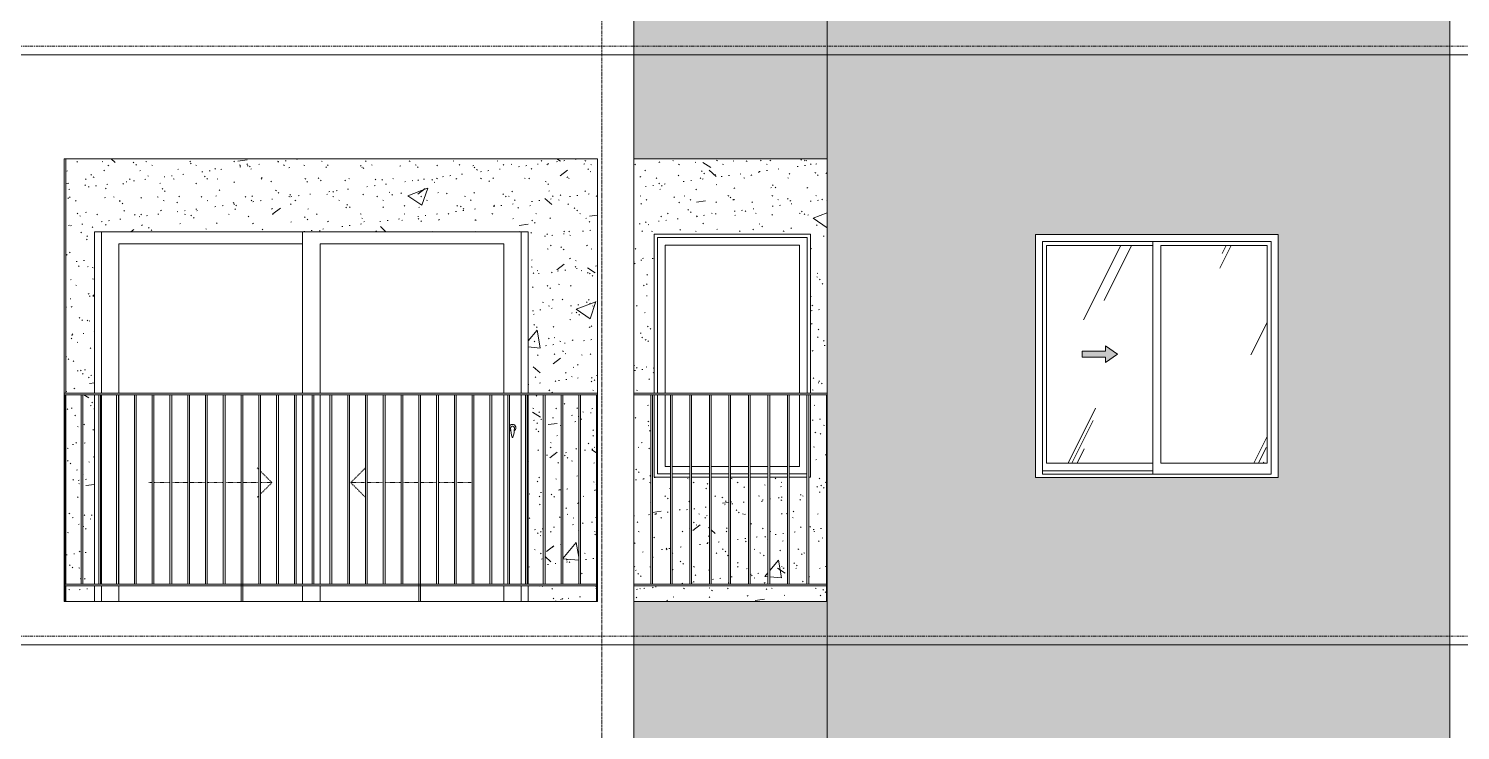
# Model space of a CAD drawing. Header units: millimetres. Extents: x -134153 to 99383, y -5233 to 35400.
# Drawn here: x -103258 to -95003, y 18657 to 22700 of the extents above; entities that cross this region are included whole.
import ezdxf

# ---------------------------------------------------------------- set-up
doc = ezdxf.new("R2010")
doc.units = ezdxf.units.MM
for name, pattern in [('1 NÉT CALL OUT', [6, 3, -3]), ('Centre', [31.75, 6.35, -4.7625, 15.875, -4.7625]), ('Dash', [6, 3, -3]), ('Grid Line', [22.225, 12.7, -3.175, 3.175, -3.175])]:
    doc.linetypes.add(name, pattern=pattern)
for name, color, linetype, lineweight in [('0-1', 7, 'Continuous', 5), ('A-DETL-GENF', 92, 'Continuous', 9), ('A-DETL-GENF-1', 92, '1 NÉT CALL OUT', 9), ('A-DOOR', 31, 'Continuous', 9), ('A-DOOR-FRAM', 31, 'Continuous', 9), ('A-DOOR-HDLN', 31, 'Dash', 9), ('A-FLOR-HRAL', 11, 'Continuous', 9), ('A-FLOR-HRAL-1', 253, 'Continuous', 9), ('A-FLOR-LEVL-2', 51, 'Centre', 9), ('A-GLAZ', 151, 'Continuous', 9), ('A-GLAZ-1', 253, 'Continuous', 9), ('A-GLAZ-2', 7, 'Continuous', 9), ('A-GLAZ-3', 7, '1 NÉT CALL OUT', 9), ('A-WALL', 113, 'Continuous', 9), ('A-WALL-PATT-1', 9, 'Continuous', 9), ('A-WALL-PATT-2', 111, 'Continuous', 5), ('I-WALL', 2, 'Continuous', 9), ('I-WALL-1', 7, 'Continuous', 9), ('S-GRID-1', 1, 'Grid Line', 9)]:
    doc.layers.add(name, color=color, linetype=linetype, lineweight=lineweight)
pattern_1 = [(50, (-81864.4, 1200), (1165.978, -102.01), [121.92, -1341.12]), (355, (-81864.4, 1200), (-225.554, 1222.763), [97.536, -1072.896]), (100.451, (-81767.3, 1191.5), (940.433, 1120.746), [103.616, -1139.776]), (46.184, (-81864.4, 1525.1), (1734.906, -269.074), [182.88, -2011.68]), (96.636, (-81719.9, 1502.7), (1519.38, 1583.54), [155.42, -1709.66]), (351.184, (-81864.4, 1525.1), (1519.39, 1583.52), [146.3, -1609.34]), (21, (-81701.9, 1443.8), (970.332, -654.498), [121.92, -1341.12]), (326, (-81701.9, 1443.8), (395.533, 1178.804), [97.536, -1072.896]), (71.451, (-81621, 1389.3), (1365.87, 524.296), [103.616, -1139.776]), (37.5, (-81864.44, 1200), (19.767, 541.1527), [53.645, -1006.246, 53.645, -1035.507, -1076.96]), (37.5, (-81864.44, 1200), (19.767, 541.1527), [-2149.043, 53.645, -1023.315]), (7.5, (-81864.44, 1200), (427.646, 641.156), [53.645, -567.334, 53.645, -981.862, -410.464]), (7.5, (-81864.44, 1200), (427.646, 641.156), [-1656.486, 53.645, -356.82]), (327.5, (-82226.95, 1200), (867.782, -36.665), [53.645, -352.755, 53.645, -1214.323, -1682.496]), (327.5, (-82226.95, 1200), (867.782, -36.665), [-1674.368, 53.645, -1628.85]), (317.5, (-82389.5, 1200), (948.028, 162.73), [53.645, -474.675, 53.645, -788.416, -1194.816]), (317.5, (-82389.5, 1200), (948.028, 162.73), [-1370.38, 53.645, -1141.17])]
pattern_2 = [(37.5, (-81864.44, 1200), (-5.1206, 156.61216), [5.364, -118.181, 5.364, -132.812, -132.08]), (37.5, (-81864.44, 1200), (-5.1206, 156.61216), [-261.722, 5.364, -126.716]), (7.5, (-81864.44, 1200), (143.847, 229.3842), [5.364, -61.285, 5.364, -105.989, -42.672]), (7.5, (-81864.44, 1200), (143.847, 229.3842), [-178.003, 5.364, -37.308]), (327.5, (-81964.42, 1200), (253.1176, 0.4601), [5.364, -35.276, 5.364, -140.94, -191.008]), (327.5, (-81964.42, 1200), (253.1176, 0.4601), [-186.944, 5.364, -185.644]), (317.5, (-81964.42, 1200), (244.3381, 71.3376), [5.364, -14.956, 5.364, -90.546, -109.728]), (317.5, (-81964.42, 1200), (244.3381, 71.3376), [-116.23, 5.364, -104.364])]
pattern_3 = [(63.435, (-79954.8, 1311.3), (-0.002, 1625.6), [567.96, -3066.99]), (63.435, (-81580.4, 1311.3), (-0.002, 1625.6), [567.96, -3066.99]), (63.435, (-79176.65, 1625.35), (-0.002, 1625.6), [567.96, -3066.99]), (63.435, (-80802.25, 1625.35), (-0.002, 1625.6), [567.96, -3066.99]), (63.435, (-79294.4, 1514.5), (-0.002, 1625.6), [567.96, -3066.99]), (63.435, (-80920, 1514.5), (-0.002, 1625.6), [567.96, -3066.99]), (63.435, (-79414.5, 2149.4), (-0.002, 1625.6), [276.055, -3358.9]), (63.435, (-81040.1, 2149.4), (-0.002, 1625.6), [276.055, -3358.9]), (63.435, (-79493, 2051.15), (-0.002, 1625.6), [567.96, -3066.99]), (63.435, (-81118.6, 2051.15), (-0.002, 1625.6), [567.96, -3066.99]), (63.435, (-79479.15, 2121.7), (-0.002, 1625.6), [567.96, -3066.99]), (63.435, (-81104.76, 2121.7), (-0.002, 1625.6), [567.96, -3066.99]), (63.435, (-80135, 1812.2), (-0.002, 1625.6), [567.96, -3066.99]), (63.435, (-81760.6, 1812.2), (-0.002, 1625.6), [567.96, -3066.99]), (63.435, (-80121.15, 1895.35), (-0.002, 1625.6), [567.96, -3066.99]), (63.435, (-81746.75, 1895.35), (-0.002, 1625.6), [567.96, -3066.99]), (63.435, (-80117.4, 1955.3), (-0.002, 1625.6), [567.96, -3066.99]), (63.435, (-81743, 1955.3), (-0.002, 1625.6), [567.96, -3066.99])]

# ---------------------------------------------------------------- blocks, each defined once
blk = doc.blocks.new('M_Fixed - 900 x 1400-901190-TKCS_MẶT ĐỨNG HƯỚNG BẮC')
at = {"layer": 'A-GLAZ-2'}
for p, q in [((-77031.5, 7000), (-77031.5, 7896)), ((-77031.5, 7896), (-76169.5, 7896)), ((-76987.5, 7000), (-76987.5, 7852)), ((-76987.5, 7852), (-76213.5, 7852)), ((-76213.5, 7852), (-76213.5, 7000)), ((-76169.5, 7896), (-76169.5, 7000)), ((-77031.5, 6534), (-77031.5, 6990)), ((-76987.5, 6578), (-76987.5, 6990)), ((-76213.5, 6990), (-76213.5, 6578)), ((-76957.6, 6534), (-77031.5, 6534)), ((-76957.6, 6578), (-76987.5, 6578)), ((-76845.1, 6578), (-76947.6, 6578)), ((-76845.1, 6534), (-76947.6, 6534)), ((-76732.6, 6578), (-76835.1, 6578)), ((-76732.6, 6534), (-76835.1, 6534)), ((-76620.1, 6578), (-76722.6, 6578)), ((-76620.1, 6534), (-76722.6, 6534)), ((-76507.6, 6578), (-76610.1, 6578)), ((-76507.6, 6534), (-76610.1, 6534)), ((-76395.1, 6578), (-76497.6, 6578)), ((-76395.1, 6534), (-76497.6, 6534)), ((-76282.6, 6578), (-76385.1, 6578)), ((-76282.6, 6534), (-76385.1, 6534)), ((-76213.5, 6578), (-76272.6, 6578)), ((-76170.1, 6534), (-76272.6, 6534))]:
    blk.add_line(p, q, dxfattribs=at)
blk = doc.blocks.new('Railing - 10mm-901206-TKCS_MẶT ĐỨNG HƯỚNG BẮC')
at = {"layer": 'A-FLOR-HRAL-1'}
for p, q in [((-62145.064287, 5900), (-62145.064287, 6990)), ((-62135.064287, 5900), (-62135.064287, 6990))]:
    blk.add_line(p, q, dxfattribs=at)
blk = doc.blocks.new('Railing - 50 x 10mm-V96-TKCS_MẶT ĐỨNG HƯỚNG BẮC')
at = {"layer": 'A-FLOR-HRAL-1'}
for p in [(-84852.6, 23990), (-84847.7, 22800)]:
    blk.add_line(p, (-84847.7, 23990), dxfattribs=at)
blk = doc.blocks.new('Railing - Railing-990587-TKCS_MẶT ĐỨNG HƯỚNG BẮC')
at = {"layer": 'A-FLOR-HRAL-1'}
for p, q in [((-99767.6, 22900), (-98652.6, 22900)), ((-98652.6, 22890), (-99767.6, 22890))]:
    blk.add_line(p, q, dxfattribs=at)
at = {"extrusion": (0, 0, -1), "zscale": -1}
for name, p in [('Railing - 10mm-901206-TKCS_MẶT ĐỨNG HƯỚNG BẮC', (161805, 17000)), ('Railing - 10mm-901206-TKCS_MẶT ĐỨNG HƯỚNG BẮC', (161692.5, 17000)), ('Railing - 10mm-901206-TKCS_MẶT ĐỨNG HƯỚNG BẮC', (161580, 17000)), ('Railing - 10mm-901206-TKCS_MẶT ĐỨNG HƯỚNG BẮC', (161467.5, 17000)), ('Railing - 10mm-901206-TKCS_MẶT ĐỨNG HƯỚNG BẮC', (161355, 17000)), ('Railing - 10mm-901206-TKCS_MẶT ĐỨNG HƯỚNG BẮC', (161242.5, 17000)), ('Railing - 10mm-901206-TKCS_MẶT ĐỨNG HƯỚNG BẮC', (161130, 17000)), ('Railing - 10mm-901206-TKCS_MẶT ĐỨNG HƯỚNG BẮC', (161017.5, 17000)), ('Railing - 10mm-901206-TKCS_MẶT ĐỨNG HƯỚNG BẮC', (160905, 17000)), ('Railing - 50 x 10mm-V96-TKCS_MẶT ĐỨNG HƯỚNG BẮC', (183505.1, 0))]:
    blk.add_blockref(name, p, dxfattribs=at)
blk = doc.blocks.new('Top Rail Type - Top Rail_Internal_-990588-TKCS_MẶT ĐỨNG HƯỚNG BẮC')
at = {"layer": 'A-FLOR-HRAL-1'}
for p, q in [((-98652.564287, 24000), (-99767.564287, 24000)), ((-98652.564287, 23990), (-99767.564287, 23990))]:
    blk.add_line(p, q, dxfattribs=at)
blk = doc.blocks.new('NCV_TKTC_TANG 6 - 8_rvt-3-TKCS_MẶT ĐỨNG HƯỚNG BẮC')
at = {"layer": 'A-WALL-PATT-1'}
h = blk.add_hatch(dxfattribs=at)
h.set_pattern_fill('FP_2', color=256, style=0, pattern_type=2)
h.set_pattern_definition(pattern_1)
h.paths.add_polyline_path([(-99982.6, 19400), (-99982.6, 19490), (-100377.6, 19490), (-100377.6, 19400), (-100003.9, 19400)])
h.paths.add_polyline_path([(-103042.6, 19400), (-102877.6, 19400), (-102877.6, 19490), (-103042.6, 19490), (-103042.6, 19412.5)])
h.paths.add_polyline_path([(-102877.6, 19500), (-102877.6, 20590), (-102945.1, 20590), (-102945.1, 19500)])
h.paths.add_polyline_path([(-102955.1, 19500), (-102955.1, 20590), (-103042.6, 20590), (-103042.6, 19500), (-102972.6, 19500)])
h.paths.add_polyline_path([(-100021.4, 19500), (-99982.6, 19500), (-99982.6, 20590), (-100075.1, 20590), (-100075.1, 19500), (-100030.3, 19500)])
h.paths.add_polyline_path([(-100377.6, 19500), (-100290.1, 19500), (-100290.1, 20590), (-100377.6, 20590), (-100377.6, 19764.6)])
h.paths.add_polyline_path([(-100187.6, 19500), (-100187.6, 20590), (-100280.1, 20590), (-100280.1, 19500)])
h.paths.add_polyline_path([(-100177.6, 19500), (-100085.1, 19500), (-100085.1, 20590), (-100177.6, 20590), (-100177.6, 19764.6)])
h.paths.add_polyline_path([(-102944.9, 20600), (-102877.6, 20600), (-102877.6, 21530), (-100377.6, 21530), (-100377.6, 20600), (-99977.6, 20600), (-99977.6, 21950), (-103042.6, 21950), (-103042.6, 20600)])
h = blk.add_hatch(dxfattribs=at)
h.set_pattern_fill('FP_3', color=256, style=0, pattern_type=2)
h.set_pattern_definition(pattern_2)
h.paths.add_polyline_path([(-99982.6, 19400), (-99982.6, 19490), (-100377.6, 19490), (-100377.6, 19400), (-100003.9, 19400)])
h.paths.add_polyline_path([(-103042.6, 19400), (-102877.6, 19400), (-102877.6, 19490), (-103042.6, 19490), (-103042.6, 19412.5)])
h.paths.add_polyline_path([(-102877.6, 19500), (-102877.6, 20590), (-102945.1, 20590), (-102945.1, 19500)])
h.paths.add_polyline_path([(-102955.1, 19500), (-102955.1, 20590), (-103042.6, 20590), (-103042.6, 19500), (-102972.6, 19500)])
h.paths.add_polyline_path([(-100021.4, 19500), (-99982.6, 19500), (-99982.6, 20590), (-100075.1, 20590), (-100075.1, 19500), (-100030.3, 19500)])
h.paths.add_polyline_path([(-100377.6, 19500), (-100290.1, 19500), (-100290.1, 20590), (-100377.6, 20590), (-100377.6, 19764.6)])
h.paths.add_polyline_path([(-100187.6, 19500), (-100187.6, 20590), (-100280.1, 20590), (-100280.1, 19500)])
h.paths.add_polyline_path([(-100177.6, 19500), (-100085.1, 19500), (-100085.1, 20590), (-100177.6, 20590), (-100177.6, 19764.6)])
h.paths.add_polyline_path([(-102944.9, 20600), (-102877.6, 20600), (-102877.6, 21530), (-100377.6, 21530), (-100377.6, 20600), (-99977.6, 20600), (-99977.6, 21950), (-103042.6, 21950), (-103042.6, 20600)])
h = blk.add_hatch(dxfattribs=at)
h.set_pattern_fill('FP_2', color=256, style=0, pattern_type=2)
h.set_pattern_definition(pattern_1)
h.paths.add_polyline_path([(-99767.6, 19400), (-98657.4, 19400), (-98657.4, 19490), (-99767.6, 19490)])
h.paths.add_polyline_path([(-99659.9, 19500), (-99557.4, 19500), (-99557.4, 20115), (-99650.4, 20115), (-99650.4, 20590), (-99659.9, 20590), (-99659.9, 19764.6)])
h.paths.add_polyline_path([(-99669.9, 19500), (-99669.9, 20590), (-99767.6, 20590), (-99767.6, 19500)])
h.paths.add_polyline_path([(-99526.9, 19500), (-99444.9, 19500), (-99444.9, 20115), (-99547.4, 20115), (-99547.4, 19500)])
h.paths.add_polyline_path([(-99434.9, 19500), (-99332.4, 19500), (-99332.4, 20115), (-99434.9, 20115), (-99434.9, 19572.9)])
h.paths.add_polyline_path([(-99322.4, 19500), (-99219.9, 19500), (-99219.9, 20115), (-99322.4, 20115), (-99322.4, 19662)])
h.paths.add_polyline_path([(-99209.9, 19500), (-99107.4, 19500), (-99107.4, 20115), (-99209.9, 20115), (-99209.9, 19751.1)])
h.paths.add_polyline_path([(-99097.4, 19500), (-98994.9, 19500), (-98994.9, 20115), (-99097.4, 20115), (-99097.4, 19840.2)])
h.paths.add_polyline_path([(-98984.9, 19500), (-98882.4, 19500), (-98882.4, 20115), (-98984.9, 20115), (-98984.9, 19929.3)])
h.paths.add_polyline_path([(-98657.4, 19500), (-98657.4, 20590), (-98750.4, 20590), (-98750.4, 20115), (-98759.9, 20115), (-98759.9, 19500)])
h.paths.add_polyline_path([(-98769.9, 19500), (-98769.9, 20115), (-98872.4, 20115), (-98872.4, 19500)])
h.paths.add_polyline_path([(-99728, 20600), (-99650.4, 20600), (-99650.4, 21515), (-98750.4, 21514.4), (-98750.4, 20600), (-98652.6, 20600), (-98652.6, 21950), (-99767.6, 21950), (-99767.6, 20600)])
h = blk.add_hatch(dxfattribs=at)
h.set_pattern_fill('FP_3', color=256, style=0, pattern_type=2)
h.set_pattern_definition(pattern_2)
h.paths.add_polyline_path([(-99767.6, 19400), (-98657.4, 19400), (-98657.4, 19490), (-99767.6, 19490)])
h.paths.add_polyline_path([(-99659.9, 19500), (-99557.4, 19500), (-99557.4, 20115), (-99650.4, 20115), (-99650.4, 20590), (-99659.9, 20590), (-99659.9, 19764.6)])
h.paths.add_polyline_path([(-99669.9, 19500), (-99669.9, 20590), (-99767.6, 20590), (-99767.6, 19500)])
h.paths.add_polyline_path([(-99526.9, 19500), (-99444.9, 19500), (-99444.9, 20115), (-99547.4, 20115), (-99547.4, 19500)])
h.paths.add_polyline_path([(-99434.9, 19500), (-99332.4, 19500), (-99332.4, 20115), (-99434.9, 20115), (-99434.9, 19572.9)])
h.paths.add_polyline_path([(-99322.4, 19500), (-99219.9, 19500), (-99219.9, 20115), (-99322.4, 20115), (-99322.4, 19662)])
h.paths.add_polyline_path([(-99209.9, 19500), (-99107.4, 19500), (-99107.4, 20115), (-99209.9, 20115), (-99209.9, 19751.1)])
h.paths.add_polyline_path([(-99097.4, 19500), (-98994.9, 19500), (-98994.9, 20115), (-99097.4, 20115), (-99097.4, 19840.2)])
h.paths.add_polyline_path([(-98984.9, 19500), (-98882.4, 19500), (-98882.4, 20115), (-98984.9, 20115), (-98984.9, 19929.3)])
h.paths.add_polyline_path([(-98657.4, 19500), (-98657.4, 20590), (-98750.4, 20590), (-98750.4, 20115), (-98759.9, 20115), (-98759.9, 19500)])
h.paths.add_polyline_path([(-98769.9, 19500), (-98769.9, 20115), (-98872.4, 20115), (-98872.4, 19500)])
h.paths.add_polyline_path([(-99728, 20600), (-99650.4, 20600), (-99650.4, 21515), (-98750.4, 21514.4), (-98750.4, 20600), (-98652.6, 20600), (-98652.6, 21950), (-99767.6, 21950), (-99767.6, 20600)])
at = {"layer": 'I-WALL-1'}
for p, q in [((-103042.6, 21950), (-103042.6, 20600)), ((-102877.6, 20600), (-102877.6, 21530)), ((-102877.6, 21530), (-100377.6, 21530)), ((-100377.6, 21530), (-100377.6, 20600)), ((-99650.4, 20600), (-99650.4, 21515)), ((-99650.4, 21515), (-98750.4, 21515)), ((-98750.4, 21515), (-98750.4, 20600)), ((-103042.6, 20590), (-103042.6, 19500)), ((-102877.6, 19500), (-102877.6, 20590)), ((-100377.6, 20590), (-100377.6, 19500)), ((-99650.4, 20115), (-99650.4, 20590)), ((-98750.4, 20590), (-98750.4, 20115)), ((-99557.4, 20115), (-99650.4, 20115)), ((-99444.9, 20115), (-99547.4, 20115)), ((-99332.4, 20115), (-99434.9, 20115)), ((-99219.9, 20115), (-99322.4, 20115)), ((-99107.4, 20115), (-99209.9, 20115)), ((-98994.9, 20115), (-99097.4, 20115)), ((-98882.4, 20115), (-98984.9, 20115)), ((-98769.9, 20115), (-98872.4, 20115)), ((-98750.4, 20115), (-98759.9, 20115)), ((-103042.6, 19490), (-103042.6, 19400)), ((-102877.6, 19400), (-102877.6, 19490)), ((-100377.6, 19490), (-100377.6, 19400))]:
    blk.add_line(p, q, dxfattribs=at)
at = {"layer": 'A-FLOR-HRAL-1'}
for name in ['Top Rail Type - Top Rail_Internal_-990588-TKCS_MẶT ĐỨNG HƯỚNG BẮC', 'Railing - Railing-990587-TKCS_MẶT ĐỨNG HƯỚNG BẮC']:
    blk.add_blockref(name, (0, -3400), dxfattribs=at)
at = {"layer": 'A-GLAZ-1'}
blk.add_blockref('M_Fixed - 900 x 1400-901190-TKCS_MẶT ĐỨNG HƯỚNG BẮC', (-22599.9, 13600), dxfattribs=at)
blk = doc.blocks.new('1_FAMILY RVT - W01-WxH 1400x1400xmm-V170-TKCS_MẶT ĐỨNG HƯỚNG BẮC')
at = {"layer": 'A-DETL-GENF-1'}
blk.add_hatch(color=256, dxfattribs=at).paths.add_polyline_path([(-97048.1, 20776.5), (-96980.3, 20823.9), (-97048.1, 20871.4), (-97048.1, 20840.9), (-97183.5, 20840.9), (-97183.5, 20807), (-97048.1, 20807)])
at = {"layer": 'A-GLAZ'}
h = blk.add_hatch(dxfattribs=at)
h.set_pattern_fill('FP_1', color=256, style=0, pattern_type=2)
h.set_pattern_definition(pattern_3)
h.paths.add_polyline_path([(-96774.8, 20197), (-96774.8, 21450.9), (-97389.1, 21450.9), (-97389.1, 20197)])
h.paths.add_polyline_path([(-97048.1, 20776.5), (-97048.1, 20807), (-97183.5, 20807), (-97183.5, 20840.9), (-97048.1, 20840.9), (-97048.1, 20871.4), (-96980.3, 20823.9), (-97004.5, 20807)])
h = blk.add_hatch(dxfattribs=at)
h.set_pattern_fill('FP_1', color=256, style=0, pattern_type=2)
h.set_pattern_definition(pattern_3)
h.paths.add_polyline_path([(-96116.1, 20197), (-96116.1, 21450.9), (-96730.3, 21450.9), (-96730.3, 20197), (-96455.6, 20197)])
at = {"layer": 'A-DETL-GENF'}
for p, q in [((-97183.5, 20840.9), (-97183.5, 20807)), ((-97183.5, 20840.9), (-97048.1, 20840.9)), ((-97048.1, 20840.9), (-97183.5, 20840.9)), ((-97183.5, 20840.9), (-97183.5, 20807)), ((-97183.5, 20807), (-97048.1, 20807)), ((-97183.5, 20807), (-97048.1, 20807)), ((-97048.1, 20871.4), (-97048.1, 20840.9)), ((-96980.3, 20823.9), (-97048.1, 20871.4)), ((-96980.3, 20823.9), (-97048.1, 20871.4)), ((-97048.1, 20871.4), (-97048.1, 20840.9)), ((-96980.3, 20823.9), (-97048.1, 20776.5)), ((-97048.1, 20776.5), (-96980.3, 20823.9)), ((-97048.1, 20807), (-97048.1, 20776.5)), ((-97048.1, 20807), (-97048.1, 20776.5))]:
    blk.add_line(p, q, dxfattribs=at)
at = {"layer": 'A-GLAZ'}
for p, q in [((-96052.6, 21514.4), (-97452.6, 21514.4)), ((-97452.6, 21514.4), (-97452.6, 20114.4)), ((-97411.6, 21473.5), (-96093.5, 21473.5)), ((-97411.6, 20133.5), (-97411.6, 21473.5)), ((-96774.8, 21473.5), (-96774.8, 20133.5)), ((-96093.5, 20133.5), (-96093.5, 21473.5)), ((-96052.6, 21514.4), (-96052.6, 20114.4)), ((-97389.1, 21450.9), (-97389.1, 20197)), ((-96774.8, 21450.9), (-97389.1, 21450.9)), ((-96730.3, 20197), (-96730.3, 21450.9)), ((-96730.3, 21450.9), (-96116.1, 21450.9)), ((-96116.1, 21450.9), (-96116.1, 20197)), ((-96774.8, 20152.5), (-97411.6, 20152.5)), ((-96774.8, 20152.5), (-97411.6, 20152.5)), ((-97389.1, 20197), (-96774.8, 20197)), ((-96116.1, 20197), (-96730.3, 20197)), ((-96052.6, 20114.4), (-97452.6, 20114.4)), ((-96093.5, 20133.5), (-97411.6, 20133.5))]:
    blk.add_line(p, q, dxfattribs=at)
blk = doc.blocks.new('DEG_02-DEG_03 - DEG_02-2500x2400mm-CỬA ĐI 02 CÁNH TRƯỢT-V23-TKCS_MẶT ĐỨNG HƯỚNG BẮC')
at = {"layer": 'A-DOOR'}
for p, q in [((-101677.6, 10400), (-101677.6, 11330)), ((-100417.6, 11330), (-100417.6, 10400)), ((-102737.6, 11260), (-102737.6, 10400)), ((-102737.6, 11260), (-101677.6, 11260)), ((-101577.6, 11260), (-101577.6, 10400)), ((-101577.6, 11260), (-100517.6, 11260)), ((-100517.6, 10400), (-100517.6, 11260)), ((-102737.6, 10390), (-102737.6, 9300)), ((-101677.6, 9300), (-101677.6, 10390)), ((-101577.6, 10390), (-101577.6, 9300)), ((-100517.6, 9300), (-100517.6, 10390)), ((-100417.6, 10390), (-100417.6, 9300)), ((-102737.6, 9290), (-102737.6, 9200)), ((-101677.6, 9200), (-101677.6, 9290)), ((-101577.6, 9290), (-101577.6, 9200)), ((-100517.6, 9200), (-100517.6, 9290)), ((-100417.6, 9290), (-100417.6, 9200))]:
    blk.add_line(p, q, dxfattribs=at)
at = {"layer": 'A-DOOR', "flags": 128}
blk.add_lwpolyline([(-100466.1, 10208.7), (-100466.1, 10208.7), (-100466.1, 10208.7), (-100466.1, 10208.7), (-100466.1, 10208.7), (-100466.1, 10208.7), (-100466.1, 10208.7), (-100466.2, 10208.7), (-100466.2, 10208.7), (-100466.2, 10208.7), (-100466.2, 10208.7), (-100466.3, 10208.7), (-100466.3, 10208.7), (-100466.3, 10208.7), (-100466.4, 10208.7), (-100466.4, 10208.7), (-100466.4, 10208.7), (-100466.5, 10208.7), (-100466.5, 10208.7), (-100466.6, 10208.7), (-100466.6, 10208.7), (-100466.7, 10208.7), (-100466.7, 10208.7), (-100466.8, 10208.7), (-100466.8, 10208.7), (-100466.9, 10208.7), (-100466.9, 10208.7), (-100467, 10208.7), (-100467, 10208.7), (-100467.1, 10208.7), (-100467.1, 10208.7), (-100467.2, 10208.7), (-100467.3, 10208.7), (-100467.3, 10208.7), (-100467.4, 10208.7), (-100467.4, 10208.7), (-100467.5, 10208.7), (-100467.5, 10208.7), (-100467.6, 10208.7), (-100467.7, 10208.7), (-100467.7, 10208.7), (-100467.8, 10208.7), (-100467.8, 10208.7), (-100467.9, 10208.7), (-100468, 10208.7), (-100468, 10208.7), (-100468.1, 10208.7), (-100468.1, 10208.7), (-100468.2, 10208.7), (-100468.2, 10208.7), (-100468.3, 10208.7), (-100468.3, 10208.7), (-100468.4, 10208.7), (-100468.4, 10208.7), (-100468.5, 10208.7), (-100468.5, 10208.7), (-100468.6, 10208.7), (-100468.6, 10208.7), (-100468.7, 10208.7), (-100468.7, 10208.7), (-100468.7, 10208.7), (-100468.8, 10208.7), (-100468.8, 10208.7), (-100468.8, 10208.7), (-100468.9, 10208.7), (-100468.9, 10208.7), (-100468.9, 10208.7), (-100469, 10208.7), (-100469, 10208.7), (-100469, 10208.7), (-100469, 10208.7), (-100469, 10208.7), (-100469, 10208.7), (-100469, 10208.7), (-100469.1, 10208.7), (-100469.1, 10208.7)], dxfattribs=at)
at = {"layer": 'A-DOOR'}
for centre, radius, start, end in [((-100467.6, 10200), 20, 0, 150), ((-100467.6, 10200), 20, 210, 240), ((-100469.1, 10199.2), 9.45, 90, 180), ((-100313.8, 10199.2), 164.8, 180, 199.13397), ((-100466.1, 10199.2), 9.45, 0, 90), ((-100621.4, 10199.2), 164.8, 340.86603, 0), ((-100467.6, 10200), 20, 300, 0), ((-100467.2, 10146), 2.34, 199.13397, 261.03098), ((-100467.9, 10146), 2.34, 278.96902, 340.86603)]:
    blk.add_arc(centre, radius, start, end, dxfattribs=at)
at = {"layer": 'A-DOOR-FRAM'}
for p, q in [((-102837.6, 10400), (-102837.6, 11330)), ((-100417.6, 10400), (-100417.6, 11330)), ((-102837.6, 9300), (-102837.6, 10390)), ((-100417.6, 9300), (-100417.6, 10390)), ((-102837.6, 9200), (-102837.6, 9290)), ((-100417.6, 9200), (-100417.6, 9290))]:
    blk.add_line(p, q, dxfattribs=at)
at = {"layer": 'A-DOOR-HDLN'}
for p, q in [((-101930.1, 9959.5), (-101939.7, 9969.1)), ((-101854.8, 9884.2), (-101920.1, 9949.5)), ((-101400.3, 9884.2), (-101315.5, 9969.1)), ((-102564.8, 9884.2), (-102545.1, 9884.2)), ((-102535.1, 9884.2), (-102442.6, 9884.2)), ((-102432.6, 9884.2), (-102340.1, 9884.2)), ((-102330.1, 9884.2), (-102237.6, 9884.2)), ((-102227.6, 9884.2), (-102135.1, 9884.2)), ((-102125.1, 9884.2), (-102032.6, 9884.2)), ((-102022.6, 9884.2), (-101930.1, 9884.2)), ((-101854.8, 9884.2), (-101920.1, 9819)), ((-101920.1, 9884.2), (-101854.8, 9884.2)), ((-101400.3, 9884.2), (-101315.5, 9799.4)), ((-101315.1, 9884.2), (-101400.3, 9884.2)), ((-101212.6, 9884.2), (-101305.1, 9884.2)), ((-101110.1, 9884.2), (-101202.6, 9884.2)), ((-101007.6, 9884.2), (-101100.1, 9884.2)), ((-100905.1, 9884.2), (-100997.6, 9884.2)), ((-100802.6, 9884.2), (-100895.1, 9884.2)), ((-100700.1, 9884.2), (-100792.6, 9884.2)), ((-101930.1, 9809), (-101939.7, 9799.4))]:
    blk.add_line(p, q, dxfattribs=at)
blk = doc.blocks.new('Railing - 10mm-1251313-TKCS_MẶT ĐỨNG HƯỚNG BẮC')
at = {"layer": 'A-FLOR-HRAL'}
for p, q in [((-60830.064287, 5900), (-60830.064287, 6990)), ((-60820.064287, 6990), (-60820.064287, 5900))]:
    blk.add_line(p, q, dxfattribs=at)
blk = doc.blocks.new('Railing - 50 x 10mm-1251315-TKCS_MẶT ĐỨNG HƯỚNG BẮC')
at = {"layer": 'A-FLOR-HRAL'}
for p, q in [((-59897.564287, 6990), (-59907.564287, 6990)), ((-59907.564287, 5800), (-59907.564287, 6990)), ((-59897.564287, 6990), (-59897.564287, 5800))]:
    blk.add_line(p, q, dxfattribs=at)
blk = doc.blocks.new('Railing - 50 x 10mm-1251311-TKCS_MẶT ĐỨNG HƯỚNG BẮC')
at = {"layer": 'A-FLOR-HRAL'}
for q in [(-60927.564287, 6990), (-60922.564287, 5800)]:
    blk.add_line((-60922.564287, 6990), q, dxfattribs=at)
blk = doc.blocks.new('Railing - 50 x 10mm-V55-TKCS_MẶT ĐỨNG HƯỚNG BẮC')
at = {"layer": 'A-FLOR-HRAL'}
for p in [(-57852.564287, 6990), (-57857.564287, 5800)]:
    blk.add_line(p, (-57857.564287, 6990), dxfattribs=at)
blk = doc.blocks.new('Railing - Railing-3821451-TKCS_MẶT ĐỨNG HƯỚNG BẮC')
at = {"layer": 'A-FLOR-HRAL'}
for p, q in [((-103052.6, 19500), (-99977.6, 19500)), ((-103052.6, 19490), (-99977.6, 19490))]:
    blk.add_line(p, q, dxfattribs=at)
at = {"extrusion": (0, 0, -1), "zscale": -1}
for name, p in [('Railing - 50 x 10mm-V55-TKCS_MẶT ĐỨNG HƯỚNG BẮC', (160905.1, 13600)), ('Railing - 10mm-1251313-TKCS_MẶT ĐỨNG HƯỚNG BẮC', (163775.1, 13600)), ('Railing - 10mm-1251313-TKCS_MẶT ĐỨNG HƯỚNG BẮC', (163672.6, 13600)), ('Railing - 10mm-1251313-TKCS_MẶT ĐỨNG HƯỚNG BẮC', (163570.1, 13600)), ('Railing - 10mm-1251313-TKCS_MẶT ĐỨNG HƯỚNG BẮC', (163467.6, 13600)), ('Railing - 10mm-1251313-TKCS_MẶT ĐỨNG HƯỚNG BẮC', (163365.1, 13600)), ('Railing - 10mm-1251313-TKCS_MẶT ĐỨNG HƯỚNG BẮC', (163262.6, 13600)), ('Railing - 10mm-1251313-TKCS_MẶT ĐỨNG HƯỚNG BẮC', (163160.1, 13600)), ('Railing - 10mm-1251313-TKCS_MẶT ĐỨNG HƯỚNG BẮC', (163057.6, 13600)), ('Railing - 10mm-1251313-TKCS_MẶT ĐỨNG HƯỚNG BẮC', (162955.1, 13600)), ('Railing - 50 x 10mm-1251315-TKCS_MẶT ĐỨNG HƯỚNG BẮC', (161930.1, 13600)), ('Railing - 10mm-1251313-TKCS_MẶT ĐỨNG HƯỚNG BẮC', (162750.1, 13600)), ('Railing - 10mm-1251313-TKCS_MẶT ĐỨNG HƯỚNG BẮC', (162647.6, 13600)), ('Railing - 10mm-1251313-TKCS_MẶT ĐỨNG HƯỚNG BẮC', (162545.1, 13600)), ('Railing - 10mm-1251313-TKCS_MẶT ĐỨNG HƯỚNG BẮC', (162442.6, 13600)), ('Railing - 10mm-1251313-TKCS_MẶT ĐỨNG HƯỚNG BẮC', (162340.1, 13600)), ('Railing - 10mm-1251313-TKCS_MẶT ĐỨNG HƯỚNG BẮC', (162237.6, 13600)), ('Railing - 10mm-1251313-TKCS_MẶT ĐỨNG HƯỚNG BẮC', (162135.1, 13600)), ('Railing - 10mm-1251313-TKCS_MẶT ĐỨNG HƯỚNG BẮC', (162032.6, 13600)), ('Railing - 10mm-1251313-TKCS_MẶT ĐỨNG HƯỚNG BẮC', (161930.1, 13600)), ('Railing - 50 x 10mm-1251315-TKCS_MẶT ĐỨNG HƯỚNG BẮC', (160905.1, 13600)), ('Railing - 10mm-1251313-TKCS_MẶT ĐỨNG HƯỚNG BẮC', (161725.1, 13600)), ('Railing - 10mm-1251313-TKCS_MẶT ĐỨNG HƯỚNG BẮC', (161622.6, 13600)), ('Railing - 10mm-1251313-TKCS_MẶT ĐỨNG HƯỚNG BẮC', (161520.1, 13600)), ('Railing - 10mm-1251313-TKCS_MẶT ĐỨNG HƯỚNG BẮC', (161417.6, 13600)), ('Railing - 10mm-1251313-TKCS_MẶT ĐỨNG HƯỚNG BẮC', (161315.1, 13600)), ('Railing - 10mm-1251313-TKCS_MẶT ĐỨNG HƯỚNG BẮC', (161212.6, 13600)), ('Railing - 10mm-1251313-TKCS_MẶT ĐỨNG HƯỚNG BẮC', (161110.1, 13600)), ('Railing - 10mm-1251313-TKCS_MẶT ĐỨNG HƯỚNG BẮC', (161007.6, 13600)), ('Railing - 10mm-1251313-TKCS_MẶT ĐỨNG HƯỚNG BẮC', (160905.1, 13600)), ('Railing - 50 x 10mm-1251311-TKCS_MẶT ĐỨNG HƯỚNG BẮC', (160905.1, 13600))]:
    blk.add_blockref(name, p, dxfattribs=at)
blk = doc.blocks.new('Top Rail Type - Top Rail_Internal_-3821452-TKCS_MẶT ĐỨNG HƯỚNG BẮC')
at = {"layer": 'A-FLOR-HRAL'}
for p, q in [((-99977.564287, 20600), (-103052.564287, 20600)), ((-99977.564287, 20590), (-103052.564287, 20590))]:
    blk.add_line(p, q, dxfattribs=at)

msp = doc.modelspace()

# ---------------------------------------------------------------- hatches: boundary and pattern name
at = {"layer": 'A-WALL-PATT-2'}
h = msp.add_hatch(color=256, dxfattribs=at)
h.paths.add_polyline_path([(-98042.2, 22550), (-95062.6, 22550), (-95062.6, 25950), (-98652.6, 25950), (-98652.6, 22550)])
h.paths.add_polyline_path([(-96093.5, 23514.4), (-97452.6, 23514.4), (-97452.6, 24914.4), (-96052.6, 24914.4), (-96052.6, 23514.4)])
for points in [[(-99767.6, 22550), (-98652.6, 22550), (-98652.6, 22800), (-99767.6, 22800)], [(-98652.6, 21950), (-98652.6, 22550), (-99767.6, 22550), (-99767.6, 21950), (-99628.7, 21950)], [(-99767.6, 19150), (-98652.6, 19150), (-98652.6, 19400), (-99767.6, 19400)], [(-98652.6, 18550), (-98652.6, 19150), (-99767.6, 19150), (-99767.6, 18550), (-99628.7, 18550)]]:
    msp.add_hatch(color=256, dxfattribs=at).paths.add_polyline_path(points)
h = msp.add_hatch(color=256, dxfattribs=at)
h.paths.add_polyline_path([(-98652.6, 19150), (-95062.6, 19150), (-95062.6, 22550), (-98652.6, 22550), (-98652.6, 20868.6)])
h.paths.add_polyline_path([(-97452.6, 20114.4), (-97452.6, 21514.4), (-96052.6, 21514.4), (-96052.6, 20114.4), (-97411.6, 20114.4)])
h = msp.add_hatch(color=256, dxfattribs=at)
h.paths.add_polyline_path([(-96455.6, 15750), (-95062.6, 15750), (-95062.6, 19150), (-98652.6, 19150), (-98652.6, 15750)])
h.paths.add_polyline_path([(-97411.6, 16714.4), (-97452.6, 16714.4), (-97452.6, 18114.4), (-96052.6, 18114.4), (-96052.6, 16714.4), (-96455.6, 16714.4)])

# ---------------------------------------------------------------- linework, layer by layer
at = {"layer": 'A-FLOR-LEVL-2'}
for p, q in [((-134152.6, 22600), (-25724.3, 22600)), ((-134152.6, 19200), (-25724.3, 19200))]:
    msp.add_line(p, q, dxfattribs=at)
at = {"layer": 'A-WALL'}
for p, q in [((-99767.6, 29350), (-99767.6, 5600)), ((-98652.6, 29350), (-98652.6, 5800)), ((-95062.6, 22550), (-95062.6, 29350)), ((-103252.6, 22550), (-114542.6, 22550)), ((-99767.6, 22550), (-114542.6, 22550)), ((-99777.6, 22550), (-99767.6, 22550)), ((-95052.6, 22550), (-98652.6, 22550)), ((-84852.6, 22550), (-98652.6, 22550)), ((-95062.6, 2200), (-95062.6, 22550)), ((-103052.6, 21950), (-99977.6, 21950)), ((-103052.6, 19400), (-103052.6, 21950)), ((-99977.6, 21950), (-99977.6, 19400)), ((-99977.6, 19400), (-103052.6, 19400)), ((-103252.6, 19150), (-114542.6, 19150)), ((-99767.6, 19150), (-114542.6, 19150)), ((-99777.6, 19150), (-99767.6, 19150)), ((-95052.6, 19150), (-98652.6, 19150)), ((-84852.6, 19150), (-98652.6, 19150))]:
    msp.add_line(p, q, dxfattribs=at)
at = {"layer": 'I-WALL'}
for p, q in [((-98652.6, 22550), (-99767.6, 22550)), ((-99767.6, 22550), (-98652.6, 22550)), ((-99767.6, 21950), (-98652.6, 21950)), ((-98652.6, 19400), (-99767.6, 19400)), ((-98652.6, 19150), (-99767.6, 19150)), ((-99767.6, 19150), (-98652.6, 19150))]:
    msp.add_line(p, q, dxfattribs=at)
at = {"layer": 'S-GRID-1'}
msp.add_line((-99952.6, 207.3), (-99952.6, 30285.9), dxfattribs=at)

# ---------------------------------------------------------------- block references
at = {"layer": '0-1'}
msp.add_blockref('NCV_TKTC_TANG 6 - 8_rvt-3-TKCS_MẶT ĐỨNG HƯỚNG BẮC', (0, 0), dxfattribs=at)
at = {"layer": 'A-DOOR'}
msp.add_blockref('DEG_02-DEG_03 - DEG_02-2500x2400mm-CỬA ĐI 02 CÁNH TRƯỢT-V23-TKCS_MẶT ĐỨNG HƯỚNG BẮC', (0, 10200), dxfattribs=at)
at = {"layer": 'A-FLOR-HRAL'}
for name in ['Top Rail Type - Top Rail_Internal_-3821452-TKCS_MẶT ĐỨNG HƯỚNG BẮC', 'Railing - Railing-3821451-TKCS_MẶT ĐỨNG HƯỚNG BẮC']:
    msp.add_blockref(name, (0, 0), dxfattribs=at)
at = {"layer": 'A-GLAZ-3'}
msp.add_blockref('1_FAMILY RVT - W01-WxH 1400x1400xmm-V170-TKCS_MẶT ĐỨNG HƯỚNG BẮC', (0, 0), dxfattribs=at)

doc.saveas('drawing.dxf')
